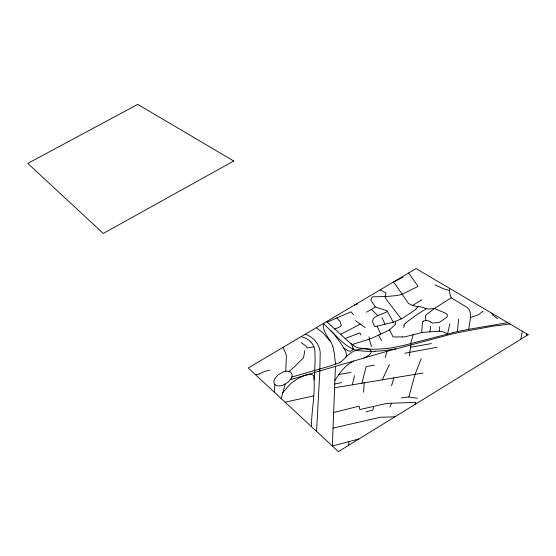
<?xml version="1.0" encoding="UTF-8"?>
<svg xmlns="http://www.w3.org/2000/svg" width="556" height="556" viewBox="0 0 556 556"><rect width="100%" height="100%" fill="white"/><g stroke="black" fill="none" stroke-linecap="round" stroke-linejoin="round"><path stroke-width="0.83" d="M326.608 321.57L349.522 342.489L355.506 346.715A31.963 16.082 -21.5 0 0 359.266 348.049L370.991 349.217A103.597 50.193 -20.4 0 0 376.947 349.168L385.211 348.654A69.173 34.222 -20.7 0 0 391.285 347.903L404.087 345.332L454.412 332.273A172.951 100.622 -19.7 0 1 460.945 330.827L468.812 329.277C469.167 322.223 473.865 311.158 465.935 306.697L451.173 297.828L450.082 294.555A59.061 29.002 -18.1 0 1 449.561 290.6L449.7 288.404M285.784 371.311L286.305 356.903A23.435 11.613 -24.5 0 0 286.18 354.86A45.773 22.657 -25.1 0 0 285.923 354.096L283.164 347.291M314.307 379.936L315.12 360.205L314.884 350.787A61.195 30.51 -24.8 0 0 310.915 342.023M402.363 336.936L403.684 336.957A6.484 3.315 -20.8 0 0 404.733 336.873L421.719 332.585L422.504 321.917A2.599 1.32 -20.3 0 1 423.637 321.083M449.846 323.766L447.566 333.927L444.3 332.238A44.32 23.38 -20.6 0 0 441.561 331.522L440.394 331.306A9.716 5.039 -20 0 0 439.268 331.223L439.428 326.775M274.49 392.341L274.803 384.411M335.428 366.397L332.356 446.044L358.884 438.99M316.538 431.359L319.756 373.111L320.221 352.865A66.122 33.089 -24.8 0 0 320.075 351.538A114.494 56.955 -26 0 0 319.776 349.884L319.318 348.077A70.077 35.007 -24.9 0 0 317.587 344.122L314.772 340.362A68.186 34.013 -24.8 0 0 305.286 334.191M363.596 392.223L364.187 382.841M311.492 426.674C311.36 410.036 315.905 391.924 313.549 375.647A10.119 5.233 -23.7 0 0 312.048 374.674L311.819 374.633A6.575 3.399 -23.7 0 0 310.47 374.438L306.453 374.952L303.347 376.002A20.892 10.891 -23.8 0 0 297.94 378.657L296.598 379.477A32.102 16.854 -23.7 0 0 290.579 383.8A21.58 11.259 -23.8 0 0 289.252 385.093L282.858 392.654M403.809 327.602L404.045 325.712M457.366 331.598L458.63 319.276M348.556 445.349L348.98 441.624M409.292 355.875L410.891 344.727M526.539 335.734L526.803 333.892M373.569 406.429L372.944 410.036L365.938 411.885M304.896 350.502L303.506 357.744L295.375 365.813A87.424 42.124 -25.1 0 1 289.989 370.595L288.96 371.45M520.798 339.271L522.334 331.251M352.323 384.822L354.519 375.634M353.157 349.057L353.074 347.764A35.285 17.945 -23.2 0 0 352.942 347.34L352.831 347.034M361.935 383.216L366.154 366.675L374.445 365.118M385.245 357.612L386.872 351.343M401.237 397.908L408.827 396.956L415.054 374.369L421.233 358.606M281.197 398.569L285.235 384.168M410.599 343.657L413.157 334.83M391.549 385.746L393.863 377.899M491.712 313.188L492.699 314.953L497.544 318.769M415.13 404.351L415.839 402.335L386.733 403.427L359.878 409.55L359.072 406.151L333.649 412.517M389.895 407.027L391.542 403.246M385.009 296.188L385.621 294.743A31.067 14.887 -21.9 0 0 385.85 294.152L385.996 293.45A2.224 1.07 -21.2 0 0 385.864 293.13L385.6 292.908A20.648 9.994 -21.6 0 0 385.058 292.574L380.13 289.878M382.271 379.831L389.388 364.569M334.886 380.457L340.335 372.43A53.195 28.335 -21.6 0 1 342.121 370.261L346.034 366.182A20.238 10.606 -22.2 0 1 348.397 364.277L353.713 360.997M418.195 306.62L416.09 308.879M405.129 323.675L406.248 322.605A23.901 12.183 -20.3 0 1 407.048 321.903L416.701 314.765A55.669 28.759 -19.6 0 1 417.931 313.966L426.292 308.67A9.667 4.802 -20 0 0 427.842 308.941L429.023 308.983A12.531 6.213 -20 0 0 432.144 308.705L433.812 308.455A1.71 0.855 -20 0 1 434.354 308.504L444.744 312.84L447.087 314.3A12.649 6.415 -20 0 1 447.358 315.467L447.1 316.753A4.42 2.245 -19.8 0 1 446.725 317.309L439.546 322.285L432.436 323.119L430.74 321.848M368.142 339.577A42.465 20.926 -21.8 0 0 375.703 336.456L389.534 329.91L395.573 324.224L395.49 321.361M345.693 357.299C351.746 350.822 360.99 347.013 369.789 349.668A5.643 2.905 -21.9 0 1 370.379 350.037C372.242 351.455 370.637 353.831 369.26 354.923A3.162 1.633 -21.9 0 1 368.892 355.235L364.076 357.939M341.294 361.574L345.04 358.168A8.945 4.573 -22.7 0 0 346.27 356.104L346.444 354.005L345.637 351.211L341.308 344.039L333.975 334.142L323.474 323.425L323.154 326.316L324.03 330.014L326.393 334.976L330.493 341.321A103.096 51.729 -25.4 0 1 332.995 346.937M483.136 311.075L478.542 314.696L470.341 317.608M416.194 308.893A17.924 8.84 -20.8 0 1 412.587 311.673L402.558 318.178A9.494 4.726 -20.9 0 1 401.502 318.769L393.314 322.237L387.032 310.797L375.286 306.94L373.375 308.253A21.976 10.592 -21.8 0 1 371.7 309.282L366.515 312.152M451.173 297.828L434.472 308.538L426.202 314.835A3.621 1.821 -20.1 0 0 426 315.043L425.959 315.085A4.768 2.405 -20.1 0 0 425.514 315.683A1.557 0.785 -20.2 0 0 425.444 315.864L425.847 320.562M412.635 305.397L421.948 299.774M387.553 311.346C378.997 316.392 367.982 315.919 374.765 326.58A1.32 0.66 -21.5 0 0 374.883 326.664L393.314 322.237M339.494 362.832L329.319 366.244L291.83 377.037M340.599 334.371L360.316 324.134M403.142 277.18L393.37 282.038L394.586 283.511A241.853 118.254 -26.7 0 1 396.171 285.555L408.333 303.201A31.977 15.589 -19.9 0 0 411.635 305.008L411.892 305.14A21.496 10.529 -20.1 0 0 413.282 305.585L415.52 306.113A55.579 26.806 -19.5 0 0 418.029 306.599L422.296 307.287A16.027 8.034 -20.6 0 1 423.519 307.635L426.264 308.663M327.206 322.132L351.058 311.784L353.519 314.842M345.109 338.541L359.857 332.87L360.907 335.018M334.761 328.957L338.806 327.421L341.349 325.67L340.112 321.604L336.832 317.956M354.457 305.077L357.334 304.076L357.216 303.444M368.135 339.535L352.094 344.574M290.531 379.574L385.44 351.746L449.602 334.622A230.358 139.389 -19.9 0 1 461.348 331.974L492.825 326.205L510.012 323.981M259.172 374.014L256.024 374.668M269.987 370.039L264.684 371.505A9.813 4.948 -24.7 0 0 261.028 373.145L260.778 373.305A3.836 1.918 -24.7 0 1 259.172 374.063M333.051 428.113L380.346 417.243L394.843 416.847M285.082 402.169L313.535 395.969M404.886 353.213L436.953 347.319M334.754 384.015L341.579 382.625M468.812 329.277L507.76 322.654M395.9 348.82L386.288 350.349A67.818 33.638 -20.8 0 1 380.297 350.954L375.091 351.253M410.53 347.243L431.414 343.58M313.952 346.791L307.141 347.945L306.099 346.131L301.13 342.586M338.792 374.501L351.156 372.444M334.608 387.775L423.074 373.027M439.268 331.223L423.206 332.314A13.344 6.908 -20.4 0 0 421.719 332.585M426.598 320.576L426.528 320.569A4.233 2.148 -20.3 0 0 423.665 321.097M408.827 396.956L417.361 398.249M449.575 290.593L444.015 288.939L434.882 284.832M301.171 336.63L304.924 337.916A47.121 23.449 -24.4 0 1 309.727 340.911L310.867 342.051M316.26 327.699L322.814 332.745L330.778 341.808M375.286 306.94L370.789 300.087L372.263 296.869L386.642 296.431A36.272 17.173 -20.7 0 0 387.601 296.39L396.025 295.625A17.319 8.305 -20.8 0 0 398.805 295.125L402.113 294.263L417.278 286.806A2.551 1.23 -20.4 0 0 417.82 286.041L408.646 272.996M355.472 320.659L365.229 327.658M343.907 347.945L347.66 350.655L350.141 351.225A1.89 0.966 -22.3 0 0 351.079 350.954L351.503 350.739A3.148 1.605 -22.3 0 0 353.199 349.05M371.359 309.483L377.878 315.634M330.452 330.292C338.083 337.499 345.102 346.694 355.52 349.932A29.656 14.956 -21.6 0 0 357.974 350.482L359.454 350.69A82.99 40.762 -20.7 0 0 375.078 351.281M401.21 318.915L386.302 299.35A45.891 22.108 -20.1 0 1 385.461 297.87L384.891 296.452M378.65 335.101L381.541 340.731M389.534 329.91L393.016 336.825A1.897 0.966 -21.1 0 0 393.446 336.95L401.307 336.922A46.502 24.457 -21.6 0 1 402.363 336.936M377.225 326.275L380.707 334.135M382.041 317.615L384.995 324.356M369.205 339.16L371.477 346.513M332.981 346.944L334.323 353.463L335.511 364.354M369.031 336.79L369.511 339.056M341.287 361.574A10.515 5.379 -22.8 0 1 339.501 362.832M350.94 343.698A51.625 26.264 -23.6 0 1 352.865 347.02M403.997 325.719A8.375 4.239 -20.6 0 1 404.9 323.668M426.695 320.562A13.824 7.054 -20.4 0 1 430.622 321.917M430.622 326.372A36.543 18.654 -21.1 0 1 429.614 331.737M291.226 378.455L288.265 382.062L283.087 385.141A7.784 3.982 -24.3 0 1 279.8 385.913C277.416 386.246 274.282 385.232 273.948 382.507A15.095 7.708 -24.1 0 1 274.845 378.622L277.805 375.064L282.914 372.04A7.742 3.941 -24.2 0 1 286.159 371.269C288.522 370.935 291.643 371.874 292.06 374.57A15.061 7.673 -24.4 0 1 291.226 378.455M528.2 334.712L338.375 451.625L248.233 367.975L416.096 268.583L528.2 334.712M233.728 161.004L103.277 233.457L27.8 163.415L137.749 104.375L233.728 161.004"/></g></svg>
